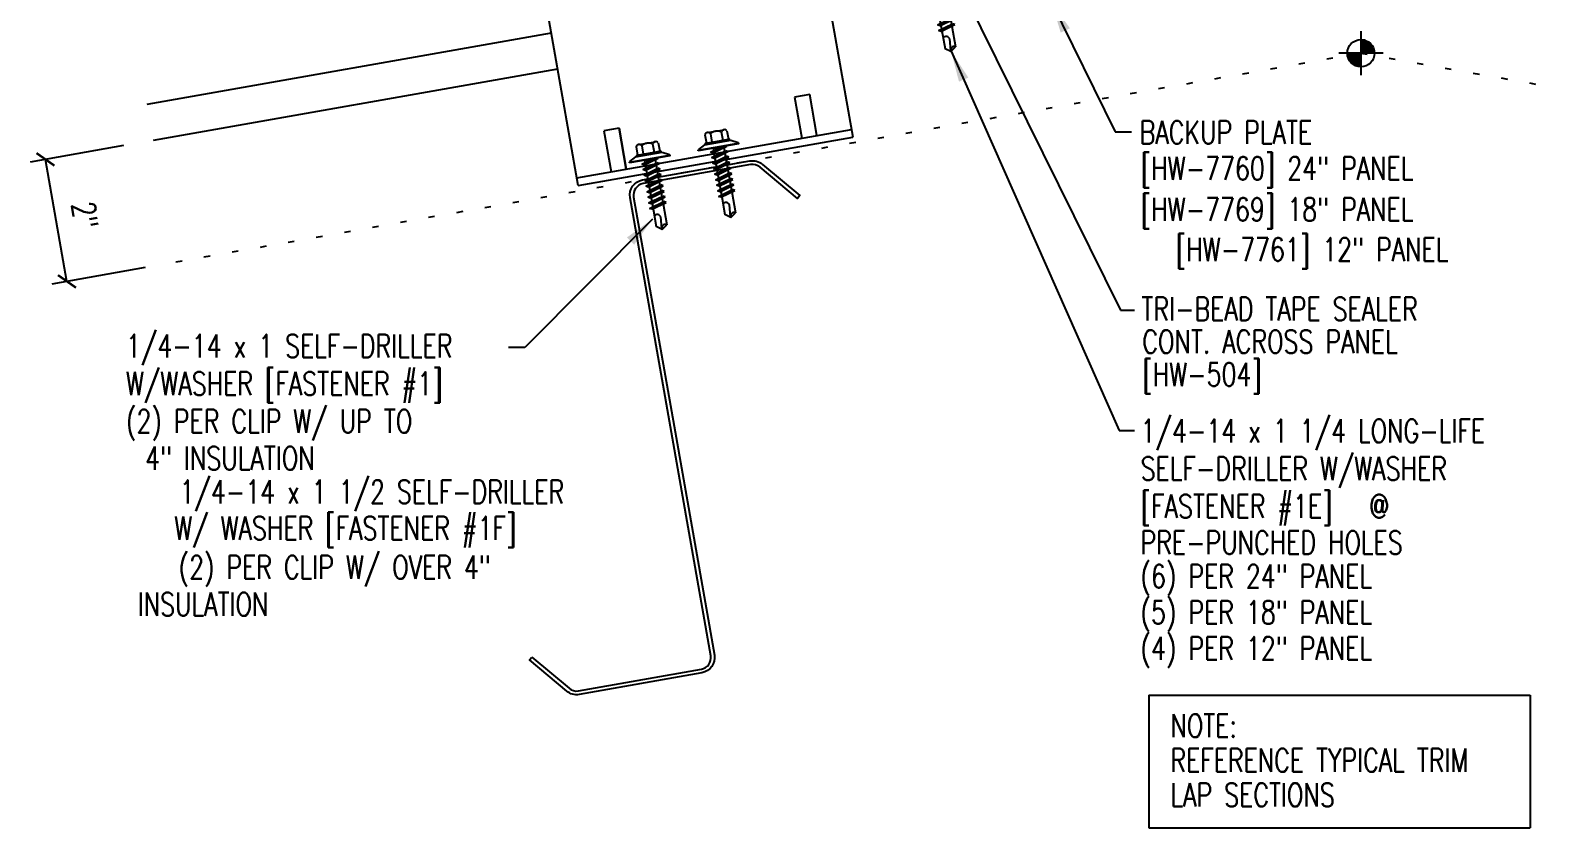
# Model space of a CAD drawing. Extents: x 0.1 to 45.2, y 9.2 to 35.6.
# Drawn here: x 1.77 to 26.13, y 9.23 to 22.1 of the extents above; entities that cross this region are included whole.
import ezdxf
from ezdxf.enums import TextEntityAlignment as Align

# ---------------------------------------------------------------- set-up
doc = ezdxf.new("R2010")
doc.units = 0
doc.header["$LTSCALE"] = 4
doc.header["$MEASUREMENT"] = 0
doc.linetypes.add('ACAD_ISO07W100', pattern=[3, 0, -3])
doc.layers.get('0').update_dxf_attribs({"linetype": 'CONTINUOUS'})
doc.layers.get('DEFPOINTS').update_dxf_attribs({"linetype": 'CONTINUOUS'})
for name, color, linetype in [('CLIP', 5, 'CONTINUOUS'), ('DIM', 2, 'CONTINUOUS'), ('ELEV-MK', 3, 'CONTINUOUS'), ('FASTENER', 9, 'CONTINUOUS'), ('PANEL', 11, 'CONTINUOUS'), ('STLA', 10, 'CONTINUOUS'), ('TEXT', 2, 'CONTINUOUS')]:
    doc.layers.add(name, color=color, linetype=linetype)
doc.styles.add('TEXT1', font='ROMANS.shx', dxfattribs={"width": 0.75, "height": 0.375})
doc.dimstyles.new('DETAIL', dxfattribs={"dimscale": 4, "dimtxt": 0.09375, "dimasz": 0.0625, "dimexe": 0.0625, "dimexo": 0.125, "dimgap": 0.0625, "dimtad": 1, "dimdec": 4, "dimzin": 3, "dimdsep": 46, "dimlunit": 4, "dimtxsty": 'TEXT1', "dimblk": 'ARCHTICK', "dimcen": 0.0625, "dimclrd": 7, "dimclre": 7, "dimclrt": 2, "dimadec": 0, "dimazin": 0, "dimtfac": 0.59375, "dimtdec": 4, "dimtmove": 0, "dimatfit": 3, "dimfxl": 0, "dimfrac": 2, "dimtolj": 1, "dimtzin": 3, "dimarcsym": 0})
doc.dimstyles.new('DETAIL$7', dxfattribs={"dimscale": 4, "dimtxt": 0.09375, "dimasz": 0.125, "dimexe": 0.0625, "dimexo": 0.125, "dimgap": 0.0625, "dimtad": 1, "dimdec": 4, "dimzin": 3, "dimdsep": 46, "dimlunit": 4, "dimtxsty": 'TEXT1', "dimblk": 'ARCHTICK', "dimcen": 0.0625, "dimclrd": 7, "dimclre": 7, "dimclrt": 2, "dimadec": 0, "dimazin": 0, "dimtfac": 1, "dimtdec": 4, "dimtmove": 0, "dimatfit": 3, "dimfxl": 0, "dimfrac": 2, "dimtolj": 1, "dimtzin": 3, "dimarcsym": 0})

# ---------------------------------------------------------------- blocks, each defined once
blk = doc.blocks.new('FZ7')
at = {"layer": 'FASTENER'}
for p, q in [((-0.215, 0.305), (-0.215, 0.171)), ((-0.161, 0.337), (0.161, 0.337)), ((-0.107, 0.305), (-0.107, 0.171)), ((0.107, 0.305), (0.107, 0.171)), ((0.215, 0.305), (0.215, 0.171)), ((-0.324, 0.071), (-0.324, 0.037)), ((-0.324, 0.037), (0.324, 0.037)), ((-0.224, 0.171), (0.215, 0.171)), ((-0.139, -0.016), (0.046, 0.037)), ((-0.104, -0.036), (0.139, 0.033)), ((-0.086, 0.037), (-0.086, -0.001)), ((-0.086, 0.037), (0.086, 0.037)), ((0.086, 0.037), (0.133, 0.037)), ((0.086, 0.018), (0.086, -0.042)), ((0.139, 0.033), (0.133, 0.037)), ((0.324, 0.071), (0.324, 0.037)), ((-0.104, -0.036), (-0.139, -0.016)), ((-0.139, -0.107), (0.104, -0.038)), ((-0.104, -0.127), (-0.139, -0.107)), ((-0.139, -0.198), (0.104, -0.128)), ((-0.104, -0.218), (-0.139, -0.198)), ((-0.139, -0.289), (0.104, -0.219)), ((-0.104, -0.127), (0.139, -0.058)), ((-0.104, -0.218), (0.139, -0.149)), ((-0.104, -0.309), (0.139, -0.239)), ((-0.086, -0.031), (-0.086, -0.092)), ((-0.086, -0.122), (-0.086, -0.183)), ((-0.086, -0.213), (-0.086, -0.274)), ((0.086, -0.073), (0.086, -0.133)), ((0.086, -0.164), (0.086, -0.224)), ((0.139, -0.058), (0.104, -0.038)), ((0.139, -0.149), (0.104, -0.128)), ((0.139, -0.239), (0.104, -0.219)), ((-0.104, -0.309), (-0.139, -0.289)), ((-0.139, -0.38), (0.104, -0.31)), ((-0.104, -0.4), (-0.139, -0.38)), ((-0.139, -0.47), (0.104, -0.401)), ((-0.104, -0.491), (-0.139, -0.47)), ((-0.104, -0.4), (0.139, -0.33)), ((-0.104, -0.491), (0.139, -0.421)), ((-0.086, -0.304), (-0.086, -0.364)), ((-0.086, -0.395), (-0.086, -0.455)), ((-0.086, -0.486), (-0.086, -0.546)), ((0.086, -0.255), (0.086, -0.315)), ((0.086, -0.345), (0.086, -0.406)), ((0.086, -0.436), (0.086, -0.497)), ((0.139, -0.33), (0.104, -0.31)), ((0.139, -0.421), (0.104, -0.401)), ((-0.139, -0.561), (0.104, -0.492)), ((-0.104, -0.581), (-0.139, -0.561)), ((-0.139, -0.652), (0.104, -0.583)), ((-0.104, -0.672), (-0.139, -0.652)), ((-0.139, -0.743), (0.104, -0.674)), ((-0.104, -0.581), (0.139, -0.512)), ((-0.104, -0.672), (0.139, -0.603)), ((-0.104, -0.763), (0.139, -0.694)), ((-0.086, -0.577), (-0.086, -0.637)), ((-0.086, -0.667), (-0.086, -0.728)), ((0.086, -0.527), (0.086, -0.588)), ((0.086, -0.618), (0.086, -0.679)), ((0.086, -0.709), (0.086, -0.77)), ((0.139, -0.512), (0.104, -0.492)), ((0.139, -0.603), (0.104, -0.583)), ((0.139, -0.694), (0.104, -0.674)), ((-0.104, -0.763), (-0.139, -0.743)), ((-0.139, -0.834), (0.104, -0.765)), ((-0.104, -0.854), (-0.139, -0.834)), ((-0.139, -0.925), (0.104, -0.856)), ((-0.104, -0.945), (-0.139, -0.925)), ((-0.104, -0.854), (0.139, -0.785)), ((-0.104, -0.945), (0.139, -0.876)), ((-0.086, -0.758), (-0.086, -0.819)), ((-0.086, -0.849), (-0.086, -0.91)), ((-0.086, -0.94), (-0.086, -1.232)), ((0.086, -0.8), (0.086, -0.861)), ((0.086, -0.891), (0.086, -1.232)), ((0.139, -0.785), (0.104, -0.765)), ((0.139, -0.876), (0.104, -0.856)), ((-0.002, -1.277), (0.014, -1.091)), ((0, -1.293), (-0.086, -1.232)), ((0, -1.293), (0.086, -1.232))]:
    blk.add_line(p, q, dxfattribs=at)
for centre, radius, start, end in [((-0.161, 0.274), 0.0628, 29.8754, 150.1246), ((0, 0.141), 0.196, 56.9974, 123.0026), ((0.161, 0.274), 0.0628, 29.8754, 150.1246), ((-0.224, 0.071), 0.1, 90, 180), ((0.224, 0.071), 0.1, 0, 90), ((-0.046, -1.102), 0.0615, 11.1445, 130.906), ((0.054, -1.278), 0.0563, 55.4585, 194.8454)]:
    blk.add_arc(centre, radius, start, end, dxfattribs=at)
blk = doc.blocks.new('A$C53A16981')
at = {"layer": 'FASTENER', "rotation": 9.999999999999451}
blk.add_blockref('FZ7', (0.332, 1.273), dxfattribs=at)
blk = doc.blocks.new('MB_DW1')
at = {"layer": 'FASTENER'}
for p, q in [((-0.181, 0.276), (-0.181, 0.137)), ((-0.135, 0.302), (0.135, 0.302)), ((-0.089, 0.276), (-0.089, 0.137)), ((0.089, 0.276), (0.089, 0.137)), ((0.181, 0.276), (0.181, 0.137)), ((-0.217, 0.114), (-0.326, 0.059)), ((-0.326, 0.059), (-0.326, 0.049)), ((-0.326, 0.049), (0.326, 0.049)), ((-0.217, 0.114), (0.217, 0.114)), ((-0.193, 0.137), (0.193, 0.137)), ((-0.193, 0.119), (0.193, 0.119)), ((-0.181, 0.137), (0.181, 0.137)), ((-0.139, -0.016), (0.046, 0.037)), ((-0.104, -0.036), (0.139, 0.033)), ((-0.086, 0.037), (-0.086, -0.001)), ((-0.086, 0.037), (0.086, 0.037)), ((0.086, 0.037), (0.133, 0.037)), ((0.086, 0.018), (0.086, -0.042)), ((0.139, 0.033), (0.133, 0.037)), ((0.217, 0.114), (0.326, 0.059)), ((0.326, 0.059), (0.326, 0.049)), ((-0.104, -0.036), (-0.139, -0.016)), ((-0.139, -0.107), (0.104, -0.038)), ((-0.104, -0.127), (-0.139, -0.107)), ((-0.139, -0.198), (0.104, -0.128)), ((-0.104, -0.218), (-0.139, -0.198)), ((-0.139, -0.289), (0.104, -0.219)), ((-0.104, -0.127), (0.139, -0.058)), ((-0.104, -0.218), (0.139, -0.149)), ((-0.104, -0.309), (0.139, -0.239)), ((-0.086, -0.031), (-0.086, -0.092)), ((-0.086, -0.122), (-0.086, -0.183)), ((-0.086, -0.213), (-0.086, -0.274)), ((0.086, -0.073), (0.086, -0.133)), ((0.086, -0.164), (0.086, -0.224)), ((0.139, -0.058), (0.104, -0.038)), ((0.139, -0.149), (0.104, -0.128)), ((0.139, -0.239), (0.104, -0.219)), ((-0.104, -0.309), (-0.139, -0.289)), ((-0.139, -0.38), (0.104, -0.31)), ((-0.104, -0.4), (-0.139, -0.38)), ((-0.139, -0.47), (0.104, -0.401)), ((-0.104, -0.491), (-0.139, -0.47)), ((-0.104, -0.4), (0.139, -0.33)), ((-0.104, -0.491), (0.139, -0.421)), ((-0.086, -0.304), (-0.086, -0.364)), ((-0.086, -0.395), (-0.086, -0.455)), ((-0.086, -0.486), (-0.086, -0.546)), ((0.086, -0.255), (0.086, -0.315)), ((0.086, -0.345), (0.086, -0.406)), ((0.086, -0.436), (0.086, -0.497)), ((0.139, -0.33), (0.104, -0.31)), ((0.139, -0.421), (0.104, -0.401)), ((-0.139, -0.561), (0.104, -0.492)), ((-0.104, -0.581), (-0.139, -0.561)), ((-0.139, -0.652), (0.104, -0.583)), ((-0.104, -0.672), (-0.139, -0.652)), ((-0.139, -0.743), (0.104, -0.674)), ((-0.104, -0.581), (0.139, -0.512)), ((-0.104, -0.672), (0.139, -0.603)), ((-0.104, -0.763), (0.139, -0.694)), ((-0.086, -0.577), (-0.086, -0.637)), ((-0.086, -0.667), (-0.086, -0.728)), ((0.086, -0.527), (0.086, -0.588)), ((0.086, -0.618), (0.086, -0.679)), ((0.086, -0.709), (0.086, -1.05)), ((0.139, -0.512), (0.104, -0.492)), ((0.139, -0.603), (0.104, -0.583)), ((0.139, -0.694), (0.104, -0.674)), ((-0.104, -0.763), (-0.139, -0.743)), ((-0.086, -0.758), (-0.086, -1.05)), ((-0.002, -1.095), (0.014, -0.909)), ((0, -1.111), (-0.086, -1.05)), ((0, -1.111), (0.086, -1.05))]:
    blk.add_line(p, q, dxfattribs=at)
blk.add_lwpolyline([(-0.331, 0.037), (-0.331, 0.049), (0.331, 0.049), (0.331, 0.037)], close=True, dxfattribs=at)
for centre, radius, start, end in [((-0.135, 0.25), 0.0527, 29.8754, 150.1246), ((0, 0.138), 0.164, 56.9974, 123.0026), ((0.135, 0.25), 0.0527, 29.8754, 150.1246), ((-0.193, 0.128), 0.00894, 90, 270), ((0.193, 0.128), 0.00894, 270, 90), ((-0.046, -0.921), 0.0615, 11.1445, 130.906), ((0.054, -1.097), 0.0563, 55.4585, 194.8454)]:
    blk.add_arc(centre, radius, start, end, dxfattribs=at)
blk = doc.blocks.new('_ArchTick')
at = {"color": 0, "linetype": 'ByBlock', "const_width": 0.15}
blk.add_lwpolyline([(-0.5, -0.5), (0.5, 0.5)], dxfattribs=at)
blk = doc.blocks.new('SURVEY')
at = {"color": 11}
for p, q in [((0, 0.178), (0, -0.178)), ((0.033, 0.105), (0, 0.105)), ((0.063, 0.09), (0, 0.09)), ((0.08, 0.075), (0, 0.075)), ((0.092, 0.06), (0, 0.06)), ((0.1, 0.045), (0, 0.045)), ((0.106, 0.03), (0, 0.03)), ((0.109, 0.015), (0, 0.015)), ((0.178, 0), (-0.178, 0)), ((0, -0.015), (-0.109, -0.015)), ((0, -0.03), (-0.106, -0.03)), ((0, -0.045), (-0.1, -0.045)), ((0, -0.06), (-0.092, -0.06)), ((0, -0.075), (-0.08, -0.075)), ((0, -0.09), (-0.063, -0.09)), ((0, -0.105), (-0.033, -0.105))]:
    blk.add_line(p, q, dxfattribs=at)
blk.add_circle((0, 0), 0.11, dxfattribs=at)
blk = doc.blocks.new('A$C30686E82')
for p, q in [((-2.715, 0.761), (3.437, 0.761)), ((-2.715, 0.761), (-2.715, -1.379)), ((3.437, 0.761), (3.437, -1.379)), ((-2.715, -1.379), (3.437, -1.379))]:
    blk.add_line(p, q)
at = {"layer": 'TEXT', "style": 'TEXT1', "width": 0.75}
for s, p in [('NOTE:', (-2.368, 0.081)), ('REFERENCE TYPICAL TRIM', (-2.368, -0.477)), ('LAP SECTIONS', (-2.368, -1.035))]:
    blk.add_text(s, height=0.375, dxfattribs=at).set_placement(p)
blk = doc.blocks.new('FD-F1e')
at = {"layer": 'TEXT', "style": 'TEXT1', "width": 0.75}
for s, p in [('1/4-14 x 1 1/4 LONG-LIFE', (0.0047, -0.0408)), ('SELF-DRILLER W/WASHER', (0.0047, -0.1926)), ('[FASTENER #1E]', (0.0047, -0.3444))]:
    blk.add_text(s, height=0.09375, dxfattribs=at).set_placement(p)
blk.add_attdef('(QUANTITY)', (0.9263, -0.3444), '', height=0.0938, dxfattribs=at)
blk = doc.blocks.new('FD-F1')
at = {"layer": 'TEXT', "style": 'TEXT1', "width": 0.75}
for s, p in [('1/4-14 x 1 SELF-DRILLER', (0.0047, -0.0408)), ('W/WASHER [FASTENER #1]', (0.0047, -0.1926))]:
    blk.add_text(s, height=0.09375, dxfattribs=at).set_placement(p)
blk.add_attdef('(QUANTITY)', (0.0047, -0.3444), '', height=0.0938, dxfattribs=at)
blk = doc.blocks.new('*D26')
at = {"layer": 'DEFPOINTS', "color": 0}
for p in [(3.764, 20.323), (2.012, 20.014), (4.112, 18.354)]:
    blk.add_point(p, dxfattribs=at)
at = {"layer": 'DIM', "color": 7, "lineweight": -2}
for p, q in [((3.272, 20.236), (1.765, 19.971)), ((2.359, 18.045), (2.012, 20.014)), ((3.619, 18.267), (2.113, 18.001))]:
    blk.add_line(p, q, dxfattribs=at)
at = {"layer": 'DIM', "color": 7, "lineweight": -2, "xscale": 0.25, "yscale": 0.25, "zscale": 0.25}
for p, rotation in [((2.012, 20.014), 100.0000000000008), ((2.359, 18.045), 280.0000000000008)]:
    blk.add_blockref('_ArchTick', p, dxfattribs=dict(at, rotation=rotation))
at = {"layer": 'DIM', "color": 2, "insert": (2.651, 19.112), "char_height": 0.375, "attachment_point": 5, "rotation": 280, "style": 'TEXT1'}
blk.add_mtext('\\A1;2"', dxfattribs=at)

msp = doc.modelspace()

# ---------------------------------------------------------------- linework, layer by layer
at = {"layer": 'CLIP'}
for p, q in [((14.41157, 23.9382), (15.03994, 20.37454)), ((10.60831, 19.59312), (9.97994, 23.15678)), ((14.34597, 21.06276), (14.09977, 21.01934)), ((14.09977, 21.01934), (14.21668, 20.3563)), ((14.46288, 20.39971), (14.34597, 21.06276)), ((10.5866, 19.71622), (15.01824, 20.49764)), ((11.26845, 20.52011), (11.02224, 20.47669)), ((11.02224, 20.47669), (11.13916, 19.81365)), ((11.26845, 20.52011), (11.38536, 19.85706)), ((11.38536, 19.85706), (11.26845, 20.52011)), ((10.60831, 19.59312), (15.03994, 20.37454))]:
    msp.add_line(p, q, dxfattribs=at)
at = {"layer": 'PANEL'}
msp.add_line((10.17463, 22.05264), (3.64883, 20.90196), dxfattribs=at)
msp.add_lwpolyline([(10.27708, 21.4716), (3.75128, 20.32092)], dxfattribs=at)
at = {"layer": 'STLA'}
msp.add_lwpolyline([(9.86073, 11.98303), (10.46183, 11.47864, 0.22169466), (10.61492, 11.43763), (12.59673, 11.78707, 0.41421356), (12.74882, 12.00428), (12.09717, 15.69997), (11.44552, 19.39566, -0.41421356), (11.64612, 19.68214), (13.38173, 19.98818, -0.22169466), (13.58363, 19.93408), (14.18473, 19.42969), (14.14629, 19.38389), (13.54519, 19.88827, 0.22169466), (13.39211, 19.92929), (11.6565, 19.62325, 0.41421356), (11.50441, 19.40604), (12.15606, 15.71035), (12.80771, 12.01467, -0.41421356), (12.60711, 11.72818), (10.6253, 11.37873, -0.22169466), (10.4234, 11.43283), (9.82229, 11.93722)], format="xyb", close=True, dxfattribs=at)
at = {"layer": 'TEXT', "linetype": 'ACAD_ISO07W100', "ltscale": 0.03}
for q in [(4.11178, 18.35364), (42.37295, 18.35364)]:
    msp.add_line((23.24236, 21.72687), q, dxfattribs=at)

# ---------------------------------------------------------------- block references
msp.add_blockref('A$C30686E82', (22.53552, 10.60673))
at = {"layer": 'ELEV-MK', "xscale": 2, "yscale": 2, "zscale": 2}
msp.add_blockref('SURVEY', (23.24236, 21.72687), dxfattribs=at)
at = {"layer": 'FASTENER'}
msp.add_blockref('A$C53A16981', (16.06926, 21.75578), dxfattribs=at)
at = {"layer": 'FASTENER', "rotation": 9.999999999999776}
for p in [(12.8796, 20.1719), (11.77033, 19.97824)]:
    msp.add_blockref('MB_DW1', p, dxfattribs=at)
at = {"layer": 'FASTENER', "xscale": 4, "yscale": 4, "zscale": 4}
msp.add_blockref('FD-F1', (3.2934, 16.97883), dxfattribs=at).add_auto_attribs({'(QUANTITY)': '(2) PER CLIP W/ UP TO'})
at = {"layer": 'TEXT', "xscale": 4, "yscale": 4, "zscale": 4}
msp.add_blockref('FD-F1e', (19.66855, 15.60767), dxfattribs=at).add_auto_attribs({'(QUANTITY)': '@'})

# ---------------------------------------------------------------- texts
at = {"layer": 'TEXT', "style": 'TEXT1', "width": 0.75}
for s, p in [('BACKUP PLATE', (19.67055, 20.26291)), ('[HW-7760] 24" PANEL', (19.69029, 19.68139)), ('[HW-7769] 18" PANEL', (19.69029, 19.01974)), ('TRI-BEAD TAPE SEALER', (19.69938, 17.41303)), ('CONT. ACROSS PANEL', (19.71471, 16.88567)), ('[HW-504]', (19.71471, 16.35678)), ('PRE-PUNCHED HOLES', (19.68555, 13.64372)), ('(6) PER 24" PANEL', (19.68555, 13.09937)), ('(5) PER 18" PANEL', (19.68555, 12.51774)), ('(4) PER 12" PANEL', (19.68555, 11.93612))]:
    msp.add_text(s, height=0.375, dxfattribs=at).set_placement(p)
for s, p in [('[HW-7761] 12" PANEL', (24.65485, 18.37324)), ('4" INSULATION', (6.35688, 15.00419)), ('1/4-14 x 1 1/2 SELF-DRILLER', (10.38372, 14.46342)), ('W/ WASHER [FASTENER #1F]', (9.61262, 13.87628)), ('(2) PER CLIP W/ OVER 4"', (9.19969, 13.24533)), ('INSULATION', (5.61017, 12.64694))]:
    msp.add_text(s, height=0.375, dxfattribs=at).set_placement(p, align=Align.RIGHT)

# ---------------------------------------------------------------- dimensions: what is measured, and where the dimension line sits
at = {"layer": 'DIM'}
dim = msp.add_aligned_dim(p1=(4.11178, 18.35364), p2=(3.76448, 20.32325), distance=1.77992, dimstyle='DETAIL', dxfattribs=at)
dim.commit()
dim.dimension.update_dxf_attribs({"geometry": '*D26', "text_midpoint": (2.65128, 19.11154)})

# ---------------------------------------------------------------- leaders
for points in [[(16.80361, 22.75567), (19.36301, 17.58274), (19.58966, 17.58274)], [(18.24958, 22.54347), (19.27486, 20.46028), (19.53929, 20.46028)], [(16.62796, 21.75801), (19.33782, 15.63638), (19.58966, 15.63638)]]:
    msp.add_leader(points, dimstyle='DETAIL$7', dxfattribs=at)
msp.add_leader([(11.80677, 19.0513), (9.74818, 16.97656), (9.48649, 16.97656)], dimstyle='DETAIL$7', override={"dimgap": 0.0625, "dimtad": 0}, dxfattribs=at)

doc.saveas('drawing.dxf')
